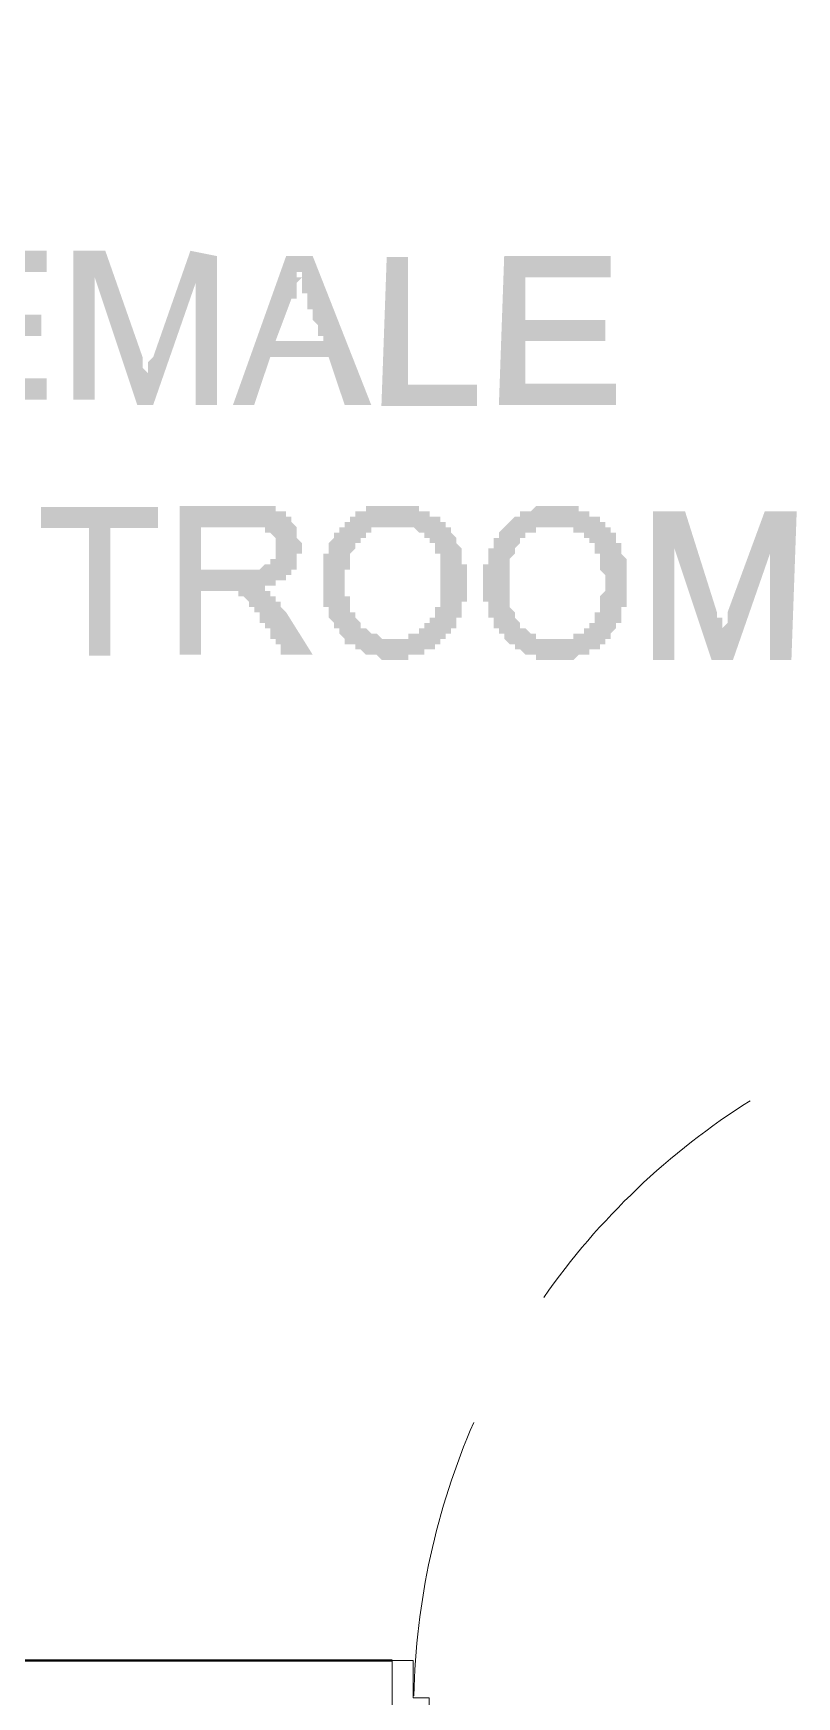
# Model space of a CAD drawing. Header units: inches. Extents: x -11 to 213, y -78 to 40.
# Drawn here: x -1.133 to -0.264, y 25.998 to 27.89 of the extents above; entities that cross this region are included whole.
import ezdxf

# ---------------------------------------------------------------- set-up
doc = ezdxf.new("R2010")
doc.units = ezdxf.units.IN
doc.header["$MEASUREMENT"] = 0
doc.layers.add('PDF_0', color=7, linetype='Continuous')

msp = doc.modelspace()

# ---------------------------------------------------------------- hatches: boundary and pattern name
at = {"layer": 'PDF_0'}
for points in [[(-1.11728, 27.47327), (-1.24429, 27.47327), (-1.24429, 27.64261), (-1.11728, 27.64261), (-1.11728, 27.61842), (-1.21405, 27.61842), (-1.21405, 27.57004), (-1.12333, 27.57004), (-1.12333, 27.54584), (-1.21405, 27.54584), (-1.21405, 27.49746), (-1.11728, 27.49746)], [(-0.92374, 27.46722), (-0.94793, 27.46722), (-0.94793, 27.60632), (-0.94793, 27.60632), (-0.99632, 27.46722), (-1.01446, 27.46722), (-1.06284, 27.61237), (-1.06284, 27.61237), (-1.06284, 27.47327), (-1.08703, 27.47327), (-1.08703, 27.64261), (-1.05075, 27.64261), (-1.00841, 27.52165), (-1.00841, 27.5156), (-1.00841, 27.5156), (-1.00841, 27.50956), (-1.00841, 27.50956), (-1.00236, 27.50351), (-1.00236, 27.50351), (-1.00236, 27.50351), (-1.00236, 27.50351), (-1.00236, 27.49746), (-1.00236, 27.49746), (-1.00236, 27.49746), (-1.00841, 27.49746), (-1.00841, 27.49746), (-1.00236, 27.50351), (-1.00236, 27.50351), (-1.00236, 27.50351), (-1.00236, 27.50956), (-1.00236, 27.50956), (-1.00236, 27.50956), (-1.00236, 27.5156), (-1.00236, 27.5156), (-0.99632, 27.52165), (-0.99632, 27.52165), (-0.99632, 27.52165), (-0.95398, 27.64261), (-0.92374, 27.63656)], [(-0.62792, 27.46615), (-0.73678, 27.46615), (-0.73074, 27.63549), (-0.70654, 27.63549), (-0.70654, 27.49034), (-0.62792, 27.49034)], [(-0.47013, 27.46722), (-0.60318, 27.46722), (-0.59714, 27.63656), (-0.47618, 27.63656), (-0.47618, 27.61237), (-0.57295, 27.61237), (-0.57295, 27.56399), (-0.48223, 27.56399), (-0.48223, 27.5398), (-0.57295, 27.5398), (-0.57295, 27.49141), (-0.47013, 27.49141)], [(-0.99079, 27.32705), (-1.04523, 27.32705), (-1.04523, 27.1819), (-1.06942, 27.1819), (-1.06942, 27.32705), (-1.12385, 27.32705), (-1.12385, 27.35124), (-0.99079, 27.35124)], [(-0.27054, 27.17691), (-0.29474, 27.17691), (-0.29474, 27.31601), (-0.28869, 27.31601), (-0.33707, 27.17691), (-0.36126, 27.17691), (-0.40965, 27.32206), (-0.4036, 27.32206), (-0.4036, 27.17691), (-0.42779, 27.17691), (-0.42779, 27.34625), (-0.3915, 27.34625), (-0.35521, 27.23134), (-0.35521, 27.22529), (-0.34917, 27.22529), (-0.34917, 27.21925), (-0.34917, 27.21925), (-0.34917, 27.2132), (-0.34917, 27.2132), (-0.34917, 27.2132), (-0.34917, 27.20715), (-0.34917, 27.20715), (-0.34917, 27.20715), (-0.34917, 27.20715), (-0.34917, 27.20715), (-0.34917, 27.20715), (-0.34917, 27.2132), (-0.34917, 27.2132), (-0.34917, 27.2132), (-0.34917, 27.2132), (-0.34312, 27.21925), (-0.34312, 27.21925), (-0.34312, 27.22529), (-0.34312, 27.22529), (-0.34312, 27.23134), (-0.34312, 27.23134), (-0.34312, 27.23134), (-0.30078, 27.34625), (-0.2645, 27.34625)]]:
    msp.add_hatch(color=256, dxfattribs=at).paths.add_polyline_path(points)
h = msp.add_hatch(color=256, dxfattribs=at)
h.paths.add_polyline_path([(-0.74834, 27.46722), (-0.77858, 27.46722), (-0.79673, 27.52165), (-0.86325, 27.52165), (-0.8814, 27.46722), (-0.90559, 27.46722), (-0.84511, 27.63656), (-0.81487, 27.63656)], flags=0)
h.paths.add_polyline_path([(-0.80278, 27.5398), (-0.80278, 27.54584), (-0.80882, 27.54584), (-0.80882, 27.55189), (-0.80882, 27.55794), (-0.80882, 27.55794), (-0.81487, 27.56399), (-0.81487, 27.56399), (-0.81487, 27.57004), (-0.81487, 27.57004), (-0.81487, 27.57608), (-0.81487, 27.57608), (-0.82092, 27.57608), (-0.82092, 27.58213), (-0.82092, 27.58213), (-0.82092, 27.58213), (-0.82092, 27.58818), (-0.82092, 27.58818), (-0.82092, 27.58818), (-0.82092, 27.59423), (-0.82092, 27.59423), (-0.82697, 27.59423), (-0.82697, 27.59423), (-0.82697, 27.59423), (-0.82697, 27.60028), (-0.82697, 27.60028), (-0.82697, 27.60028), (-0.82697, 27.60028), (-0.82697, 27.60028), (-0.82697, 27.60028), (-0.82697, 27.60632), (-0.82697, 27.60632), (-0.82697, 27.61237), (-0.83301, 27.61237), (-0.83301, 27.61237), (-0.83301, 27.61842), (-0.82697, 27.61842), (-0.82697, 27.61237), (-0.82697, 27.61237), (-0.82697, 27.61237), (-0.83301, 27.60632), (-0.83301, 27.60632), (-0.83301, 27.60028), (-0.83301, 27.60028), (-0.83301, 27.60028), (-0.83301, 27.59423), (-0.83301, 27.59423), (-0.83301, 27.59423), (-0.83301, 27.58818), (-0.83906, 27.58818), (-0.85721, 27.5398)], flags=0)
h = msp.add_hatch(color=256, dxfattribs=at)
h.paths.add_polyline_path([(-0.81487, 27.18296), (-0.84511, 27.18296), (-0.85116, 27.18296), (-0.85116, 27.18901), (-0.85116, 27.19506), (-0.85721, 27.19506), (-0.85721, 27.19506), (-0.85721, 27.2011), (-0.86326, 27.2011), (-0.86326, 27.20715), (-0.86326, 27.20715), (-0.86326, 27.2132), (-0.86931, 27.2132), (-0.86931, 27.2132), (-0.86931, 27.21925), (-0.86931, 27.21925), (-0.86931, 27.21925), (-0.87535, 27.21925), (-0.87535, 27.22529), (-0.87535, 27.22529), (-0.87535, 27.22529), (-0.87535, 27.22529), (-0.87535, 27.23134), (-0.87535, 27.23134), (-0.87535, 27.23134), (-0.8814, 27.23134), (-0.8814, 27.23134), (-0.8814, 27.23134), (-0.8814, 27.23739), (-0.8814, 27.23739), (-0.88745, 27.23739), (-0.88745, 27.24344), (-0.88745, 27.24344), (-0.88745, 27.24344), (-0.8935, 27.24949), (-0.8935, 27.24949), (-0.8935, 27.24949), (-0.8935, 27.24949), (-0.89954, 27.24949), (-0.89954, 27.25553), (-0.89954, 27.25553), (-0.89954, 27.25553), (-0.89954, 27.25553), (-0.90559, 27.25553), (-0.90559, 27.25553), (-0.91164, 27.25553), (-0.91164, 27.25553), (-0.91164, 27.25553), (-0.91769, 27.25553), (-0.91769, 27.25553), (-0.94188, 27.25553), (-0.94188, 27.18296), (-0.96607, 27.18296), (-0.96607, 27.3523), (-0.88745, 27.3523), (-0.88745, 27.3523), (-0.88745, 27.3523), (-0.8814, 27.3523), (-0.8814, 27.3523), (-0.87535, 27.3523), (-0.87535, 27.3523), (-0.87535, 27.3523), (-0.86931, 27.3523), (-0.86931, 27.3523), (-0.86931, 27.3523), (-0.86326, 27.3523), (-0.86326, 27.3523), (-0.85721, 27.3523), (-0.85721, 27.34625), (-0.85721, 27.34625), (-0.85116, 27.34625), (-0.85116, 27.34625), (-0.85116, 27.34625), (-0.84511, 27.34625), (-0.84511, 27.3402), (-0.84511, 27.3402), (-0.84511, 27.3402), (-0.83907, 27.3402), (-0.83907, 27.33416), (-0.83907, 27.33416), (-0.83907, 27.33416), (-0.83302, 27.32811), (-0.83302, 27.32811), (-0.83302, 27.32811), (-0.83302, 27.32206), (-0.83302, 27.32206), (-0.83302, 27.31601), (-0.83302, 27.31601), (-0.83302, 27.31601), (-0.82697, 27.30996), (-0.82697, 27.30996), (-0.82697, 27.30996), (-0.82697, 27.30392), (-0.82697, 27.30392), (-0.82697, 27.30392), (-0.82697, 27.29787), (-0.82697, 27.29787), (-0.83302, 27.29787), (-0.83302, 27.29182), (-0.83302, 27.29182), (-0.83302, 27.28577), (-0.83302, 27.28577), (-0.83302, 27.28577), (-0.83302, 27.27973), (-0.83302, 27.27973), (-0.83907, 27.27973), (-0.83907, 27.27973), (-0.83907, 27.27368), (-0.83907, 27.27368), (-0.83907, 27.27368), (-0.84511, 27.27368), (-0.84511, 27.26763), (-0.84511, 27.26763), (-0.85116, 27.26763), (-0.85116, 27.26763), (-0.85116, 27.26763), (-0.85721, 27.26763), (-0.85721, 27.26158), (-0.85721, 27.26158), (-0.86326, 27.26158), (-0.86326, 27.26158), (-0.86326, 27.26158), (-0.86931, 27.26158), (-0.86931, 27.26158), (-0.87535, 27.26158), (-0.87535, 27.26158), (-0.87535, 27.26158), (-0.87535, 27.26158), (-0.87535, 27.26158), (-0.87535, 27.26158), (-0.86931, 27.26158), (-0.86931, 27.25553), (-0.86931, 27.25553), (-0.86326, 27.25553), (-0.86326, 27.25553), (-0.86326, 27.25553), (-0.86326, 27.24949), (-0.85721, 27.24949), (-0.85721, 27.24949), (-0.85721, 27.24344), (-0.85721, 27.24344), (-0.85116, 27.24344), (-0.85116, 27.23739), (-0.85116, 27.23739), (-0.85116, 27.23739), (-0.84511, 27.23134), (-0.84511, 27.23134)], flags=0)
h.paths.add_polyline_path([(-0.94188, 27.27973), (-0.8935, 27.27973), (-0.8935, 27.27973), (-0.88745, 27.27973), (-0.88745, 27.27973), (-0.8814, 27.27973), (-0.8814, 27.27973), (-0.8814, 27.27973), (-0.87535, 27.27973), (-0.87535, 27.27973), (-0.87535, 27.27973), (-0.87535, 27.27973), (-0.86931, 27.28577), (-0.86931, 27.28577), (-0.86931, 27.28577), (-0.86326, 27.28577), (-0.86326, 27.28577), (-0.86326, 27.29182), (-0.86326, 27.29182), (-0.85721, 27.29182), (-0.85721, 27.29787), (-0.85721, 27.29787), (-0.85721, 27.29787), (-0.85721, 27.30392), (-0.85721, 27.30392), (-0.85721, 27.30392), (-0.85721, 27.30996), (-0.85721, 27.30996), (-0.85721, 27.30996), (-0.85721, 27.31601), (-0.85721, 27.31601), (-0.85721, 27.31601), (-0.86326, 27.32206), (-0.86326, 27.32206), (-0.86326, 27.32206), (-0.86326, 27.32206), (-0.86931, 27.32206), (-0.86931, 27.32811), (-0.86931, 27.32811), (-0.86931, 27.32811), (-0.87535, 27.32811), (-0.87535, 27.32811), (-0.8814, 27.32811), (-0.8814, 27.32811), (-0.8814, 27.32811), (-0.88745, 27.32811), (-0.88745, 27.32811), (-0.94188, 27.32811)], flags=0)
h = msp.add_hatch(color=256, dxfattribs=at)
h.paths.add_polyline_path([(-0.72415, 27.35231), (-0.71811, 27.35231), (-0.71811, 27.35231), (-0.71206, 27.35231), (-0.71206, 27.35231), (-0.71206, 27.35231), (-0.70601, 27.35231), (-0.70601, 27.35231), (-0.69996, 27.35231), (-0.69996, 27.35231), (-0.69996, 27.35231), (-0.69391, 27.35231), (-0.69391, 27.35231), (-0.69391, 27.34626), (-0.68787, 27.34626), (-0.68787, 27.34626), (-0.68787, 27.34626), (-0.68182, 27.34626), (-0.68182, 27.34626), (-0.68182, 27.34021), (-0.67577, 27.34021), (-0.67577, 27.34021), (-0.67577, 27.34021), (-0.66972, 27.34021), (-0.66972, 27.33416), (-0.66972, 27.33416), (-0.66972, 27.33416), (-0.66367, 27.33416), (-0.66367, 27.32811), (-0.66367, 27.32811), (-0.66367, 27.32811), (-0.65763, 27.32811), (-0.65763, 27.32207), (-0.65763, 27.32207), (-0.65763, 27.32207), (-0.65763, 27.32207), (-0.65158, 27.31602), (-0.65158, 27.31602), (-0.65158, 27.31602), (-0.65158, 27.30997), (-0.65158, 27.30997), (-0.65158, 27.30997), (-0.64553, 27.30392), (-0.64553, 27.30392), (-0.64553, 27.30392), (-0.64553, 27.29788), (-0.64553, 27.29788), (-0.64553, 27.29183), (-0.64553, 27.29183), (-0.64553, 27.29183), (-0.64553, 27.28578), (-0.63948, 27.28578), (-0.63948, 27.28578), (-0.63948, 27.27973), (-0.63948, 27.27973), (-0.63948, 27.27368), (-0.63948, 27.27368), (-0.63948, 27.27368), (-0.63948, 27.26764), (-0.63948, 27.26764), (-0.63948, 27.26159), (-0.63948, 27.26159), (-0.63948, 27.25554), (-0.63948, 27.25554), (-0.63948, 27.25554), (-0.63948, 27.24949), (-0.63948, 27.24949), (-0.63948, 27.24344), (-0.64553, 27.24344), (-0.64553, 27.24344), (-0.64553, 27.2374), (-0.64553, 27.2374), (-0.64553, 27.2374), (-0.64553, 27.23135), (-0.64553, 27.23135), (-0.64553, 27.2253), (-0.64553, 27.2253), (-0.65158, 27.2253), (-0.65158, 27.21925), (-0.65158, 27.21925), (-0.65158, 27.21925), (-0.65158, 27.21321), (-0.65763, 27.21321), (-0.65763, 27.21321), (-0.65763, 27.21321), (-0.65763, 27.20716), (-0.65763, 27.20716), (-0.66367, 27.20716), (-0.66367, 27.20111), (-0.66367, 27.20111), (-0.66367, 27.20111), (-0.66972, 27.20111), (-0.66972, 27.19506), (-0.66972, 27.19506), (-0.66972, 27.19506), (-0.67577, 27.19506), (-0.67577, 27.18901), (-0.67577, 27.18901), (-0.68182, 27.18901), (-0.68182, 27.18901), (-0.68182, 27.18901), (-0.68787, 27.18901), (-0.68787, 27.18297), (-0.68787, 27.18297), (-0.69391, 27.18297), (-0.69391, 27.18297), (-0.69391, 27.18297), (-0.69996, 27.18297), (-0.69996, 27.18297), (-0.70601, 27.18297), (-0.70601, 27.18297), (-0.70601, 27.17692), (-0.71206, 27.17692), (-0.71206, 27.17692), (-0.71206, 27.17692), (-0.71811, 27.17692), (-0.71811, 27.17692), (-0.72415, 27.17692), (-0.72415, 27.17692), (-0.72415, 27.17692), (-0.7302, 27.17692), (-0.7302, 27.17692), (-0.7302, 27.17692), (-0.73625, 27.17692), (-0.73625, 27.17692), (-0.7423, 27.18297), (-0.7423, 27.18297), (-0.7423, 27.18297), (-0.74834, 27.18297), (-0.74834, 27.18297), (-0.74834, 27.18297), (-0.75439, 27.18297), (-0.75439, 27.18297), (-0.75439, 27.18297), (-0.76044, 27.18901), (-0.76044, 27.18901), (-0.76044, 27.18901), (-0.76649, 27.18901), (-0.76649, 27.18901), (-0.76649, 27.19506), (-0.77254, 27.19506), (-0.77254, 27.19506), (-0.77254, 27.19506), (-0.77858, 27.19506), (-0.77858, 27.20111), (-0.77858, 27.20111), (-0.77858, 27.20111), (-0.78463, 27.20716), (-0.78463, 27.20716), (-0.78463, 27.20716), (-0.78463, 27.20716), (-0.78463, 27.21321), (-0.79068, 27.21321), (-0.79068, 27.21321), (-0.79068, 27.21925), (-0.79068, 27.21925), (-0.79068, 27.21925), (-0.79673, 27.2253), (-0.79673, 27.2253), (-0.79673, 27.2253), (-0.79673, 27.23135), (-0.79673, 27.23135), (-0.79673, 27.23135), (-0.79673, 27.2374), (-0.80278, 27.2374), (-0.80278, 27.2374), (-0.80278, 27.24344), (-0.80278, 27.24344), (-0.80278, 27.24949), (-0.80278, 27.24949), (-0.80278, 27.24949), (-0.80278, 27.25554), (-0.80278, 27.25554), (-0.80278, 27.26159), (-0.80278, 27.26159), (-0.80278, 27.26159), (-0.80278, 27.26764), (-0.80278, 27.26764), (-0.80278, 27.26764), (-0.80278, 27.27368), (-0.80278, 27.27368), (-0.80278, 27.27973), (-0.80278, 27.27973), (-0.80278, 27.28578), (-0.80278, 27.28578), (-0.80278, 27.28578), (-0.80278, 27.29183), (-0.80278, 27.29183), (-0.80278, 27.29788), (-0.79673, 27.29788), (-0.79673, 27.29788), (-0.79673, 27.30392), (-0.79673, 27.30392), (-0.79673, 27.30392), (-0.79673, 27.30997), (-0.79673, 27.30997), (-0.79673, 27.30997), (-0.79068, 27.31602), (-0.79068, 27.31602), (-0.79068, 27.31602), (-0.79068, 27.32207), (-0.79068, 27.32207), (-0.78463, 27.32207), (-0.78463, 27.32207), (-0.78463, 27.32811), (-0.78463, 27.32811), (-0.78463, 27.32811), (-0.77858, 27.32811), (-0.77858, 27.33416), (-0.77858, 27.33416), (-0.77254, 27.33416), (-0.77254, 27.33416), (-0.77254, 27.34021), (-0.77254, 27.34021), (-0.76649, 27.34021), (-0.76649, 27.34021), (-0.76649, 27.34626), (-0.76044, 27.34626), (-0.76044, 27.34626), (-0.76044, 27.34626), (-0.75439, 27.34626), (-0.75439, 27.34626), (-0.75439, 27.35231), (-0.74834, 27.35231), (-0.74834, 27.35231), (-0.74834, 27.35231), (-0.7423, 27.35231), (-0.7423, 27.35231), (-0.7423, 27.35231), (-0.73625, 27.35231), (-0.73625, 27.35231), (-0.7302, 27.35231), (-0.7302, 27.35231), (-0.7302, 27.35231), (-0.72415, 27.35231), (-0.72415, 27.35231), (-0.72415, 27.35231)], flags=0)
h.paths.add_polyline_path([(-0.72415, 27.20111), (-0.71811, 27.20111), (-0.71811, 27.20111), (-0.71811, 27.20111), (-0.71206, 27.20111), (-0.71206, 27.20111), (-0.70601, 27.20111), (-0.70601, 27.20716), (-0.70601, 27.20716), (-0.69996, 27.20716), (-0.69996, 27.20716), (-0.69996, 27.20716), (-0.69391, 27.20716), (-0.69391, 27.20716), (-0.69391, 27.21321), (-0.68787, 27.21321), (-0.68787, 27.21321), (-0.68787, 27.21321), (-0.68787, 27.21925), (-0.68182, 27.21925), (-0.68182, 27.21925), (-0.68182, 27.21925), (-0.68182, 27.21925), (-0.68182, 27.2253), (-0.67577, 27.2253), (-0.67577, 27.2253), (-0.67577, 27.23135), (-0.67577, 27.23135), (-0.67577, 27.23135), (-0.67577, 27.2374), (-0.67577, 27.2374), (-0.66972, 27.2374), (-0.66972, 27.24344), (-0.66972, 27.24344), (-0.66972, 27.24344), (-0.66972, 27.24949), (-0.66972, 27.24949), (-0.66972, 27.25554), (-0.66972, 27.25554), (-0.66972, 27.25554), (-0.66972, 27.26159), (-0.66972, 27.26159), (-0.66972, 27.26764), (-0.66972, 27.26764), (-0.66972, 27.27368), (-0.66972, 27.27368), (-0.66972, 27.27973), (-0.66972, 27.27973), (-0.66972, 27.27973), (-0.66972, 27.28578), (-0.66972, 27.28578), (-0.66972, 27.29183), (-0.66972, 27.29183), (-0.66972, 27.29183), (-0.66972, 27.29788), (-0.67577, 27.29788), (-0.67577, 27.29788), (-0.67577, 27.30392), (-0.67577, 27.30392), (-0.67577, 27.30392), (-0.67577, 27.30997), (-0.68182, 27.30997), (-0.68182, 27.30997), (-0.68182, 27.30997), (-0.68182, 27.31602), (-0.68182, 27.31602), (-0.68182, 27.31602), (-0.68787, 27.31602), (-0.68787, 27.31602), (-0.68787, 27.32207), (-0.69391, 27.32207), (-0.69391, 27.32207), (-0.69391, 27.32207), (-0.69996, 27.32811), (-0.69996, 27.32811), (-0.69996, 27.32811), (-0.70601, 27.32811), (-0.70601, 27.32811), (-0.70601, 27.32811), (-0.71206, 27.32811), (-0.71206, 27.32811), (-0.71206, 27.32811), (-0.71811, 27.32811), (-0.71811, 27.32811), (-0.72415, 27.32811), (-0.72415, 27.32811), (-0.72415, 27.32811), (-0.7302, 27.32811), (-0.7302, 27.32811), (-0.73625, 27.32811), (-0.73625, 27.32811), (-0.73625, 27.32811), (-0.7423, 27.32811), (-0.7423, 27.32811), (-0.7423, 27.32811), (-0.74834, 27.32811), (-0.74834, 27.32207), (-0.74834, 27.32207), (-0.75439, 27.32207), (-0.75439, 27.32207), (-0.75439, 27.32207), (-0.75439, 27.31602), (-0.76044, 27.31602), (-0.76044, 27.31602), (-0.76044, 27.31602), (-0.76044, 27.30997), (-0.76649, 27.30997), (-0.76649, 27.30997), (-0.76649, 27.30997), (-0.76649, 27.30392), (-0.76649, 27.30392), (-0.76649, 27.30392), (-0.77254, 27.29788), (-0.77254, 27.29788), (-0.77254, 27.29788), (-0.77254, 27.29183), (-0.77254, 27.29183), (-0.77254, 27.29183), (-0.77254, 27.28578), (-0.77254, 27.28578), (-0.77254, 27.27973), (-0.77254, 27.27973), (-0.77858, 27.27973), (-0.77858, 27.27368), (-0.77858, 27.27368), (-0.77858, 27.26764), (-0.77858, 27.26764), (-0.77858, 27.26159), (-0.77858, 27.26159), (-0.77858, 27.26159), (-0.77858, 27.25554), (-0.77858, 27.25554), (-0.77858, 27.24949), (-0.77254, 27.24949), (-0.77254, 27.24949), (-0.77254, 27.24344), (-0.77254, 27.24344), (-0.77254, 27.2374), (-0.77254, 27.2374), (-0.77254, 27.2374), (-0.77254, 27.23135), (-0.77254, 27.23135), (-0.76649, 27.23135), (-0.76649, 27.2253), (-0.76649, 27.2253), (-0.76649, 27.2253), (-0.76649, 27.2253), (-0.76044, 27.21925), (-0.76044, 27.21925), (-0.76044, 27.21925), (-0.76044, 27.21321), (-0.75439, 27.21321), (-0.75439, 27.21321), (-0.75439, 27.21321), (-0.75439, 27.21321), (-0.74834, 27.20716), (-0.74834, 27.20716), (-0.74834, 27.20716), (-0.7423, 27.20716), (-0.7423, 27.20716), (-0.7423, 27.20716), (-0.73625, 27.20111), (-0.73625, 27.20111), (-0.7302, 27.20111), (-0.7302, 27.20111), (-0.7302, 27.20111), (-0.72415, 27.20111), (-0.72415, 27.20111), (-0.72415, 27.20111)], flags=0)
h = msp.add_hatch(color=256, dxfattribs=at)
h.paths.add_polyline_path([(-0.53666, 27.35231), (-0.53666, 27.35231), (-0.53061, 27.35231), (-0.53061, 27.35231), (-0.53061, 27.35231), (-0.52457, 27.35231), (-0.52457, 27.35231), (-0.51852, 27.35231), (-0.51852, 27.35231), (-0.51852, 27.35231), (-0.51247, 27.35231), (-0.51247, 27.34626), (-0.51247, 27.34626), (-0.50642, 27.34626), (-0.50642, 27.34626), (-0.50642, 27.34626), (-0.50037, 27.34626), (-0.50037, 27.34626), (-0.50037, 27.34021), (-0.49433, 27.34021), (-0.49433, 27.34021), (-0.49433, 27.34021), (-0.48828, 27.34021), (-0.48828, 27.33416), (-0.48828, 27.33416), (-0.48223, 27.33416), (-0.48223, 27.33416), (-0.48223, 27.32811), (-0.48223, 27.32811), (-0.48223, 27.32811), (-0.47618, 27.32811), (-0.47618, 27.32207), (-0.47618, 27.32207), (-0.47618, 27.32207), (-0.47013, 27.32207), (-0.47013, 27.31602), (-0.47013, 27.31602), (-0.47013, 27.31602), (-0.47013, 27.30997), (-0.46409, 27.30997), (-0.46409, 27.30997), (-0.46409, 27.30392), (-0.46409, 27.30392), (-0.46409, 27.30392), (-0.46409, 27.29788), (-0.46409, 27.29788), (-0.46409, 27.29788), (-0.45804, 27.29183), (-0.45804, 27.29183), (-0.45804, 27.29183), (-0.45804, 27.28578), (-0.45804, 27.28578), (-0.45804, 27.27973), (-0.45804, 27.27973), (-0.45804, 27.27973), (-0.45804, 27.27368), (-0.45804, 27.27368), (-0.45804, 27.26764), (-0.45804, 27.26764), (-0.45804, 27.26159), (-0.45804, 27.26159), (-0.45804, 27.26159), (-0.45804, 27.25554), (-0.45804, 27.25554), (-0.45804, 27.24949), (-0.45804, 27.24949), (-0.45804, 27.24949), (-0.45804, 27.24344), (-0.45804, 27.24344), (-0.45804, 27.2374), (-0.45804, 27.2374), (-0.46409, 27.2374), (-0.46409, 27.23135), (-0.46409, 27.23135), (-0.46409, 27.23135), (-0.46409, 27.2253), (-0.46409, 27.2253), (-0.46409, 27.2253), (-0.46409, 27.21925), (-0.47013, 27.21925), (-0.47013, 27.21925), (-0.47013, 27.21321), (-0.47013, 27.21321), (-0.47013, 27.21321), (-0.47618, 27.20716), (-0.47618, 27.20716), (-0.47618, 27.20716), (-0.47618, 27.20111), (-0.48223, 27.20111), (-0.48223, 27.20111), (-0.48223, 27.20111), (-0.48223, 27.19506), (-0.48828, 27.19506), (-0.48828, 27.19506), (-0.48828, 27.19506), (-0.48828, 27.18901), (-0.49433, 27.18901), (-0.49433, 27.18901), (-0.49433, 27.18901), (-0.50037, 27.18901), (-0.50037, 27.18297), (-0.50037, 27.18297), (-0.50642, 27.18297), (-0.50642, 27.18297), (-0.50642, 27.18297), (-0.51247, 27.18297), (-0.51247, 27.18297), (-0.51247, 27.18297), (-0.51852, 27.17692), (-0.51852, 27.17692), (-0.52457, 27.17692), (-0.52457, 27.17692), (-0.52457, 27.17692), (-0.53061, 27.17692), (-0.53061, 27.17692), (-0.53666, 27.17692), (-0.53666, 27.17692), (-0.53666, 27.17692), (-0.53666, 27.17692), (-0.54271, 27.17692), (-0.54271, 27.17692), (-0.54876, 27.17692), (-0.54876, 27.17692), (-0.54876, 27.17692), (-0.5548, 27.17692), (-0.5548, 27.17692), (-0.56085, 27.17692), (-0.56085, 27.17692), (-0.56085, 27.18297), (-0.5669, 27.18297), (-0.5669, 27.18297), (-0.5669, 27.18297), (-0.57295, 27.18297), (-0.57295, 27.18297), (-0.57295, 27.18297), (-0.579, 27.18901), (-0.579, 27.18901), (-0.579, 27.18901), (-0.58504, 27.18901), (-0.58504, 27.18901), (-0.58504, 27.19506), (-0.59109, 27.19506), (-0.59109, 27.19506), (-0.59109, 27.19506), (-0.59109, 27.19506), (-0.59714, 27.20111), (-0.59714, 27.20111), (-0.59714, 27.20111), (-0.59714, 27.20716), (-0.60319, 27.20716), (-0.60319, 27.20716), (-0.60319, 27.20716), (-0.60319, 27.21321), (-0.60924, 27.21321), (-0.60924, 27.21321), (-0.60924, 27.21925), (-0.60924, 27.21925), (-0.60924, 27.21925), (-0.60924, 27.2253), (-0.61528, 27.2253), (-0.61528, 27.2253), (-0.61528, 27.23135), (-0.61528, 27.23135), (-0.61528, 27.23135), (-0.61528, 27.2374), (-0.61528, 27.2374), (-0.61528, 27.24344), (-0.62133, 27.24344), (-0.62133, 27.24344), (-0.62133, 27.24949), (-0.62133, 27.24949), (-0.62133, 27.24949), (-0.62133, 27.25554), (-0.62133, 27.25554), (-0.62133, 27.26159), (-0.62133, 27.26159), (-0.62133, 27.26159), (-0.62133, 27.26764), (-0.62133, 27.26764), (-0.62133, 27.27368), (-0.62133, 27.27368), (-0.62133, 27.27973), (-0.62133, 27.27973), (-0.62133, 27.27973), (-0.62133, 27.28578), (-0.61528, 27.28578), (-0.61528, 27.29183), (-0.61528, 27.29183), (-0.61528, 27.29183), (-0.61528, 27.29788), (-0.61528, 27.29788), (-0.61528, 27.29788), (-0.61528, 27.30392), (-0.61528, 27.30392), (-0.60924, 27.30392), (-0.60924, 27.30997), (-0.60924, 27.30997), (-0.60924, 27.30997), (-0.60924, 27.31602), (-0.60924, 27.31602), (-0.60319, 27.31602), (-0.60319, 27.32207), (-0.60319, 27.32207), (-0.60319, 27.32207), (-0.60319, 27.32207), (-0.59714, 27.32811), (-0.59714, 27.32811), (-0.59714, 27.32811), (-0.59714, 27.32811), (-0.59109, 27.33416), (-0.59109, 27.33416), (-0.59109, 27.33416), (-0.59109, 27.33416), (-0.58504, 27.34021), (-0.58504, 27.34021), (-0.58504, 27.34021), (-0.579, 27.34021), (-0.579, 27.34021), (-0.579, 27.34626), (-0.57295, 27.34626), (-0.57295, 27.34626), (-0.57295, 27.34626), (-0.5669, 27.34626), (-0.5669, 27.34626), (-0.5669, 27.34626), (-0.56085, 27.35231), (-0.56085, 27.35231), (-0.56085, 27.35231), (-0.5548, 27.35231), (-0.5548, 27.35231), (-0.54876, 27.35231), (-0.54876, 27.35231), (-0.54876, 27.35231), (-0.54271, 27.35231), (-0.54271, 27.35231), (-0.53666, 27.35231), (-0.53666, 27.35231)], flags=0)
h.paths.add_polyline_path([(-0.53666, 27.20111), (-0.53666, 27.20111), (-0.53666, 27.20111), (-0.53061, 27.20111), (-0.53061, 27.20111), (-0.52457, 27.20111), (-0.52457, 27.20111), (-0.52457, 27.20111), (-0.51852, 27.20111), (-0.51852, 27.20716), (-0.51852, 27.20716), (-0.51247, 27.20716), (-0.51247, 27.20716), (-0.51247, 27.20716), (-0.50642, 27.20716), (-0.50642, 27.21321), (-0.50642, 27.21321), (-0.50642, 27.21321), (-0.50037, 27.21321), (-0.50037, 27.21925), (-0.50037, 27.21925), (-0.50037, 27.21925), (-0.50037, 27.21925), (-0.49433, 27.21925), (-0.49433, 27.2253), (-0.49433, 27.2253), (-0.49433, 27.2253), (-0.49433, 27.23135), (-0.48828, 27.23135), (-0.48828, 27.23135), (-0.48828, 27.2374), (-0.48828, 27.2374), (-0.48828, 27.2374), (-0.48828, 27.24344), (-0.48828, 27.24344), (-0.48828, 27.24949), (-0.48828, 27.24949), (-0.48828, 27.24949), (-0.48223, 27.25554), (-0.48223, 27.25554), (-0.48223, 27.26159), (-0.48223, 27.26159), (-0.48223, 27.26159), (-0.48223, 27.26764), (-0.48223, 27.26764), (-0.48223, 27.27368), (-0.48223, 27.27368), (-0.48828, 27.27973), (-0.48828, 27.27973), (-0.48828, 27.27973), (-0.48828, 27.28578), (-0.48828, 27.28578), (-0.48828, 27.29183), (-0.48828, 27.29183), (-0.48828, 27.29183), (-0.48828, 27.29788), (-0.48828, 27.29788), (-0.49433, 27.29788), (-0.49433, 27.30392), (-0.49433, 27.30392), (-0.49433, 27.30392), (-0.49433, 27.30997), (-0.49433, 27.30997), (-0.50037, 27.30997), (-0.50037, 27.30997), (-0.50037, 27.30997), (-0.50037, 27.31602), (-0.50037, 27.31602), (-0.50642, 27.31602), (-0.50642, 27.31602), (-0.50642, 27.32207), (-0.51247, 27.32207), (-0.51247, 27.32207), (-0.51247, 27.32207), (-0.51852, 27.32207), (-0.51852, 27.32811), (-0.51852, 27.32811), (-0.52457, 27.32811), (-0.52457, 27.32811), (-0.52457, 27.32811), (-0.53061, 27.32811), (-0.53061, 27.32811), (-0.53666, 27.32811), (-0.53666, 27.32811), (-0.53666, 27.32811), (-0.54271, 27.32811), (-0.54271, 27.32811), (-0.54271, 27.32811), (-0.54876, 27.32811), (-0.54876, 27.32811), (-0.5548, 27.32811), (-0.5548, 27.32811), (-0.5548, 27.32811), (-0.56085, 27.32811), (-0.56085, 27.32811), (-0.56085, 27.32207), (-0.5669, 27.32207), (-0.5669, 27.32207), (-0.5669, 27.32207), (-0.57295, 27.32207), (-0.57295, 27.31602), (-0.57295, 27.31602), (-0.57295, 27.31602), (-0.579, 27.31602), (-0.579, 27.30997), (-0.579, 27.30997), (-0.579, 27.30997), (-0.579, 27.30997), (-0.58504, 27.30392), (-0.58504, 27.30392), (-0.58504, 27.30392), (-0.58504, 27.29788), (-0.58504, 27.29788), (-0.58504, 27.29788), (-0.59109, 27.29183), (-0.59109, 27.29183), (-0.59109, 27.29183), (-0.59109, 27.28578), (-0.59109, 27.28578), (-0.59109, 27.28578), (-0.59109, 27.27973), (-0.59109, 27.27973), (-0.59109, 27.27368), (-0.59109, 27.27368), (-0.59109, 27.26764), (-0.59109, 27.26764), (-0.59109, 27.26159), (-0.59109, 27.26159), (-0.59109, 27.26159), (-0.59109, 27.25554), (-0.59109, 27.25554), (-0.59109, 27.25554), (-0.59109, 27.24949), (-0.59109, 27.24949), (-0.59109, 27.24344), (-0.59109, 27.24344), (-0.59109, 27.24344), (-0.59109, 27.2374), (-0.59109, 27.2374), (-0.59109, 27.2374), (-0.58504, 27.23135), (-0.58504, 27.23135), (-0.58504, 27.23135), (-0.58504, 27.2253), (-0.58504, 27.2253), (-0.58504, 27.2253), (-0.579, 27.21925), (-0.579, 27.21925), (-0.579, 27.21925), (-0.579, 27.21321), (-0.57295, 27.21321), (-0.57295, 27.21321), (-0.57295, 27.21321), (-0.5669, 27.20716), (-0.5669, 27.20716), (-0.5669, 27.20716), (-0.5669, 27.20716), (-0.56085, 27.20716), (-0.56085, 27.20716), (-0.56085, 27.20111), (-0.5548, 27.20111), (-0.5548, 27.20111), (-0.54876, 27.20111), (-0.54876, 27.20111), (-0.54876, 27.20111), (-0.54271, 27.20111), (-0.54271, 27.20111), (-0.54271, 27.20111), (-0.53666, 27.20111)], flags=0)

# ---------------------------------------------------------------- linework, layer by layer
at = {"layer": 'PDF_0', "lineweight": 40}
msp.add_lwpolyline([(-2.72049, 28.39148), (-2.72049, 26.03885), (-0.72469, 26.03885)], dxfattribs=at)
at = {"layer": 'PDF_0', "lineweight": 13}
msp.add_lwpolyline([(-0.7005, 26.03885), (-0.7005, 25.99652), (-0.68235, 25.99652), (-0.68235, 25.94209), (-0.72469, 25.94209), (-0.72469, 26.03885)], close=True, dxfattribs=at)
msp.add_lwpolyline([(-0.72469, 25.94209), (-0.72469, 26.03885)], dxfattribs=at)
at = {"layer": 'PDF_0', "lineweight": 5}
for start, end in [(122.22289, 145.05799), (156.47277, 178.86292)]:
    msp.add_arc((0.11956, 25.98241), 0.81949, start, end, dxfattribs=at)

doc.saveas('drawing.dxf')
